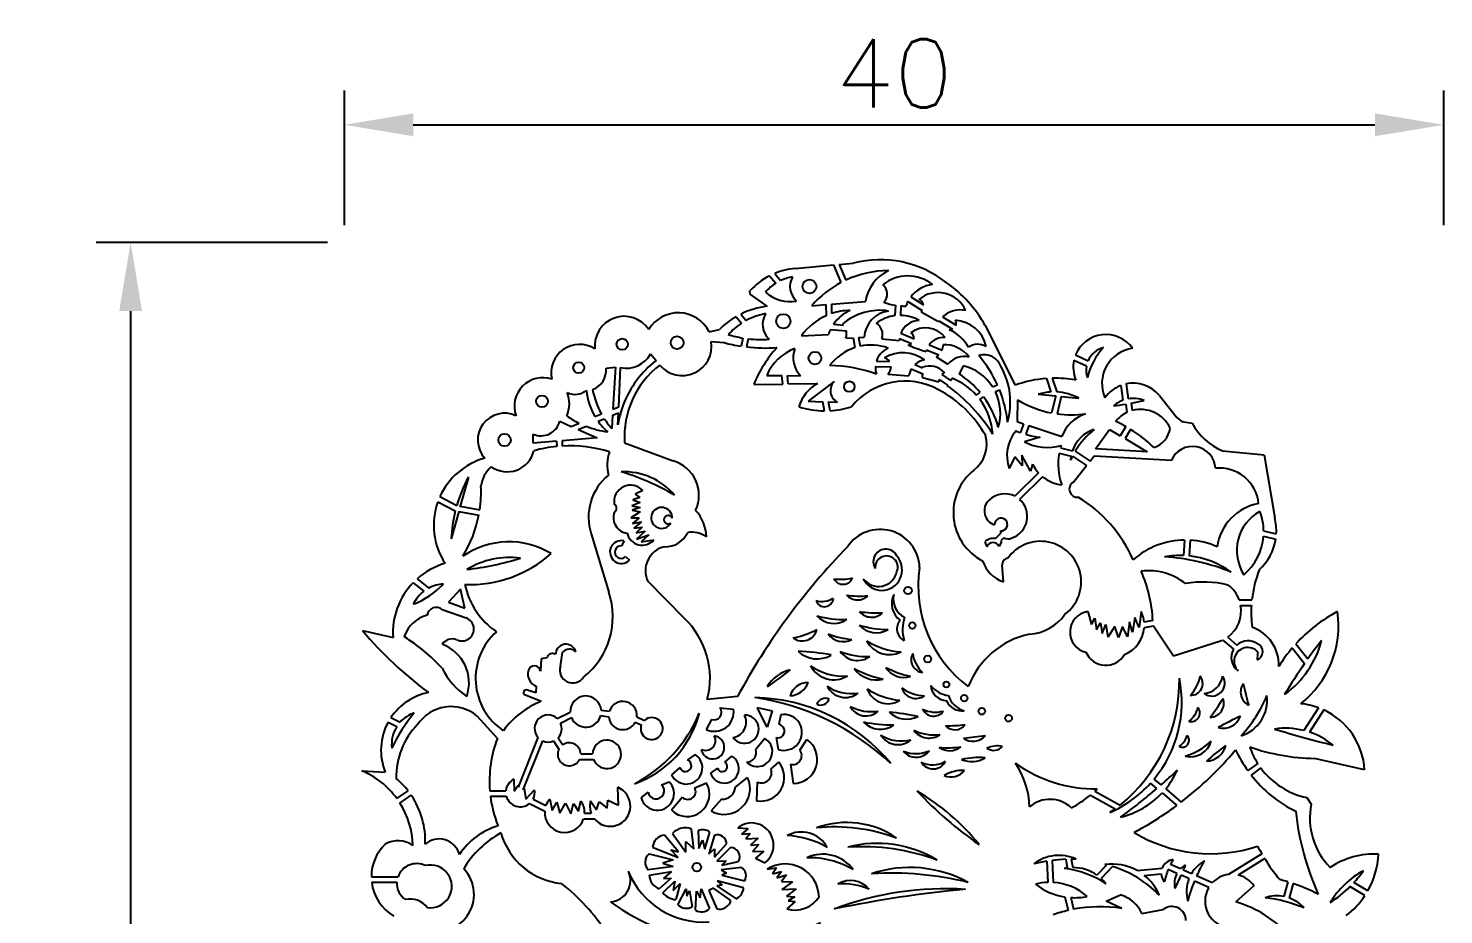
# Model space of a CAD drawing. Header units: millimetres. Extents: x 301.3 to 352.8, y 178.7 to 248.2.
# Drawn here: x 301.3 to 352.8, y 215.9 to 248.2 of the extents above; entities that cross this region are included whole.
import ezdxf

# ---------------------------------------------------------------- set-up
doc = ezdxf.new("R2010")
doc.units = ezdxf.units.MM
doc.styles.get("Standard").update_dxf_attribs({"font": 'txt', "bigfont": 'gbcbig.shx'})
doc.dimstyles.new('ISO-25', dxfattribs={"dimtxt": 2.5, "dimasz": 2.5, "dimexe": 1.25, "dimexo": 0.625, "dimtad": 1, "dimtxsty": 'Standard', "dimcen": 2.5, "dimadec": 0, "dimazin": 0, "dimtfac": 1, "dimtmove": 0, "dimatfit": 3, "dimfxl": 1, "dimarcsym": 0})

# ---------------------------------------------------------------- blocks, each defined once
blk = doc.blocks.new('*D1')
at = {"color": 0, "lineweight": -2, "transparency": 16777216}
for p, q in [((312.773, 241.007), (312.773, 245.916)), ((352.773, 241.007), (352.773, 245.916)), ((315.273, 244.666), (350.273, 244.666))]:
    blk.add_line(p, q, dxfattribs=at)
at = {"color": 0, "transparency": 16777216}
for points in [[(315.273, 245.083), (315.273, 244.25), (312.773, 244.666)], [(350.273, 245.083), (350.273, 244.25), (352.773, 244.666)]]:
    blk.add_solid(points, dxfattribs=at)
at = {"layer": 'Defpoints', "color": 0, "transparency": 16777216}
for p in [(352.773, 244.666), (312.773, 240.382), (352.773, 240.382)]:
    blk.add_point(p, dxfattribs=at)
at = {"color": 0, "transparency": 16777216, "insert": (332.773, 246.541), "char_height": 2.5, "attachment_point": 5}
blk.add_mtext('40', dxfattribs=at)
blk = doc.blocks.new('*D2')
at = {"color": 0, "lineweight": -2, "transparency": 16777216}
for p, q in [((312.148, 240.382), (303.738, 240.382)), ((304.988, 237.882), (304.988, 181.202)), ((312.148, 178.702), (303.738, 178.702))]:
    blk.add_line(p, q, dxfattribs=at)
at = {"color": 0, "transparency": 16777216}
for points in [[(304.571, 237.882), (305.404, 237.882), (304.988, 240.382)], [(304.571, 181.202), (305.404, 181.202), (304.988, 178.702)]]:
    blk.add_solid(points, dxfattribs=at)
at = {"layer": 'Defpoints', "color": 0, "transparency": 16777216}
for p in [(312.773, 240.382), (304.988, 178.702), (312.773, 178.702)]:
    blk.add_point(p, dxfattribs=at)
at = {"color": 0, "transparency": 16777216, "insert": (302.904, 209.542), "char_height": 2.5, "attachment_point": 5, "rotation": 90}
blk.add_mtext('61,68', dxfattribs=at)

msp = doc.modelspace()

# ---------------------------------------------------------------- linework, layer by layer
for p, q in [((329.175, 239.435), (330.564, 239.563)), ((330.564, 239.563), (330.835, 238.92)), ((330.773, 239.582), (331.286, 239.629)), ((330.773, 239.582), (331.014, 239.009)), ((328.238, 239.165), (328.465, 238.893)), ((328.426, 239.252), (328.644, 238.991)), ((327.538, 238.496), (327.528, 238.625)), ((329.778, 238.077), (330.289, 238.117)), ((330.289, 238.117), (330.294, 237.714)), ((330.489, 238.133), (331.729, 238.229)), ((330.489, 238.133), (330.493, 237.792)), ((332.823, 238.095), (332.804, 237.716)), ((333.022, 238.071), (333.005, 237.727)), ((333.273, 238.23), (333.799, 237.902)), ((333.38, 238.399), (333.84, 238.113)), ((327.02, 237.677), (327.22, 237.437)), ((327.2, 237.773), (327.394, 237.54)), ((333.752, 237.85), (334.389, 237.501)), ((334.405, 237.525), (334.894, 237.22)), ((334.536, 237.678), (335.027, 237.373)), ((326.042, 237.132), (326.417, 237.215)), ((329.401, 236.982), (330.386, 237.026)), ((330.458, 237.21), (331.036, 237.167)), ((330.568, 237.402), (330.928, 237.375)), ((333.017, 237.075), (333.498, 236.876)), ((336.092, 237.351), (337.176, 235.186)), ((326.116, 236.771), (326.583, 236.732)), ((327.266, 236.901), (327.202, 236.603)), ((327.464, 236.872), (327.401, 236.576)), ((331.015, 236.898), (331.281, 236.912)), ((331.281, 236.912), (331.339, 236.55)), ((331.481, 236.922), (331.678, 236.932)), ((331.481, 236.922), (331.533, 236.602)), ((332.324, 236.873), (332.961, 236.805)), ((332.966, 236.88), (333.409, 236.697)), ((333.954, 236.471), (334.403, 236.285)), ((334.044, 236.65), (334.519, 236.454)), ((323.909, 236.322), (324.117, 236.087)), ((332.131, 236.062), (332.599, 236.05)), ((334.308, 236.215), (334.732, 235.951)), ((339.318, 236.092), (339.773, 235.882)), ((339.378, 236.285), (339.832, 236.075)), ((322.289, 235.805), (322.628, 235.842)), ((322.628, 235.842), (322.538, 234.309)), ((322.752, 234.398), (322.816, 235.823)), ((328.139, 235.535), (328.685, 235.531)), ((328.722, 235.226), (328.685, 235.531)), ((328.923, 235.228), (328.887, 235.53)), ((328.887, 235.53), (329.371, 235.527)), ((332.095, 235.863), (332.665, 235.848)), ((332.545, 235.584), (333.309, 235.518)), ((333.803, 235.462), (334.396, 235.301)), ((334.509, 235.567), (334.823, 235.348)), ((334.823, 235.348), (334.883, 235.438)), ((335.288, 235.89), (335.137, 235.589)), ((338.323, 235.427), (338.48, 234.936)), ((338.53, 235.437), (338.69, 234.935)), ((327.662, 235.214), (328.722, 235.226)), ((328.923, 235.228), (329.987, 235.24)), ((330.589, 235.318), (329.644, 234.595)), ((334.409, 235.393), (334.714, 235.18)), ((334.714, 235.18), (334.709, 235.172)), ((341.018, 235.17), (341.092, 234.632)), ((341.212, 235.228), (341.287, 234.685)), ((322.538, 234.309), (322.752, 234.398)), ((322.916, 234.465), (322.831, 234.214)), ((329.644, 234.595), (330.181, 234.578)), ((330.242, 234.248), (330.181, 234.578)), ((330.444, 234.253), (330.385, 234.571)), ((330.385, 234.571), (330.717, 234.561)), ((337.267, 234.654), (337.255, 233.858)), ((338.013, 234.854), (338.654, 234.792)), ((338.654, 234.792), (338.506, 234.171)), ((338.855, 234.773), (338.704, 234.138)), ((338.855, 234.773), (339.494, 234.711)), ((341.201, 234.493), (341.247, 234.187)), ((341.399, 234.527), (341.439, 234.257)), ((342.425, 234.808), (343.061, 234)), ((320.604, 233.869), (321.025, 233.683)), ((321.887, 234.039), (322.121, 234.136)), ((321.998, 233.869), (322.224, 233.963)), ((322.525, 234.087), (322.496, 233.602)), ((322.525, 234.087), (322.742, 234.177)), ((322.722, 233.734), (322.742, 234.177)), ((337.255, 233.858), (337.487, 233.779)), ((343.061, 234), (343.238, 233.859)), ((343.238, 233.859), (343.621, 233.8)), ((319.635, 233.074), (319.635, 233.403)), ((321.025, 233.683), (321.31, 233.801)), ((321.277, 233.571), (321.564, 233.689)), ((321.277, 233.571), (321.962, 233.268)), ((337.487, 233.779), (337.371, 233.456)), ((337.677, 233.715), (337.561, 233.394)), ((337.677, 233.715), (338.872, 233.308)), ((340.103, 232.866), (340.617, 233.575)), ((340.617, 233.575), (341.005, 233.343)), ((341.208, 233.677), (341.005, 233.343)), ((341.38, 233.574), (341.177, 233.24)), ((320.492, 233.145), (319.635, 233.074)), ((320.492, 233.145), (320.495, 232.951)), ((321.962, 233.268), (320.692, 233.162)), ((320.692, 233.162), (320.695, 232.966)), ((322.966, 233.087), (324.728, 232.432)), ((338.087, 233.284), (337.513, 233.121)), ((338.831, 232.899), (339.259, 232.792)), ((341.985, 232.757), (340.103, 232.866)), ((341.177, 233.24), (341.985, 232.757)), ((337.161, 232.57), (336.962, 232.149)), ((337.431, 232.242), (337.161, 232.57)), ((337.736, 232.055), (337.419, 232.64)), ((337.419, 232.64), (337.431, 232.242)), ((338.784, 232.705), (339.211, 232.598)), ((339.268, 232.603), (339.778, 232.26)), ((339.365, 232.778), (339.904, 232.417)), ((339.904, 232.417), (340.056, 232.608)), ((340.056, 232.608), (342.865, 232.457)), ((344.719, 232.789), (346.238, 232.642)), ((346.238, 232.642), (346.625, 230.349)), ((317.278, 231.829), (316.974, 230.739)), ((338.029, 231.987), (337.171, 231.136)), ((338.175, 231.851), (337.339, 231.022)), ((337.806, 232.301), (337.736, 232.055)), ((339.284, 231.641), (339.778, 232.26)), ((323.622, 231.342), (323.351, 231.211)), ((316.168, 230.938), (316.804, 230.602)), ((316.243, 231.124), (316.857, 230.8)), ((316.983, 230.771), (317.693, 230.648)), ((323.525, 230.905), (323.226, 230.793)), ((323.226, 230.793), (323.525, 230.731)), ((323.519, 231.098), (323.263, 231.005)), ((323.263, 231.005), (323.525, 230.905)), ((323.351, 231.211), (323.519, 231.098)), ((316.929, 230.577), (316.653, 229.59)), ((316.929, 230.577), (317.66, 230.451)), ((323.525, 230.569), (323.188, 230.357)), ((323.188, 230.357), (323.494, 230.351)), ((323.525, 230.731), (323.244, 230.631)), ((323.244, 230.631), (323.525, 230.569)), ((323.494, 230.351), (323.257, 230.145)), ((321.749, 229.769), (322.388, 227.64)), ((323.257, 230.145), (323.581, 230.201)), ((323.581, 230.201), (323.301, 229.977)), ((323.301, 229.977), (323.598, 230.014)), ((323.598, 230.014), (323.383, 229.803)), ((323.383, 229.803), (323.712, 229.867)), ((323.712, 229.867), (323.398, 229.577)), ((323.398, 229.577), (323.85, 229.736)), ((323.85, 229.736), (323.572, 229.472)), ((336.651, 229.793), (336.465, 229.597)), ((346.221, 229.884), (346.682, 229.774)), ((322.943, 229.51), (322.854, 229.332)), ((323.572, 229.472), (324.029, 229.552)), ((336.069, 229.477), (336.148, 229.301)), ((336.676, 229.495), (336.597, 229.31)), ((336.768, 229.626), (336.658, 229.51)), ((343.346, 229.544), (343.31, 228.978)), ((343.546, 229.539), (343.509, 228.963)), ((346.214, 229.68), (346.661, 229.573)), ((323.002, 228.938), (323.14, 228.81)), ((336.756, 228.023), (336.711, 228.624)), ((315.268, 227.988), (315.661, 227.682)), ((315.414, 228.128), (315.84, 227.796)), ((316.994, 227.749), (316.554, 227.276)), ((317.154, 227.067), (316.994, 227.749)), ((325.142, 226.69), (323.816, 228.031)), ((316.554, 227.276), (317.154, 227.067)), ((345.331, 227.361), (345.794, 227.361)), ((345.384, 227.161), (345.777, 227.161)), ((316.322, 227.019), (317.196, 226.709)), ((339.82, 226.939), (339.952, 226.467)), ((339.952, 226.467), (340.083, 226.703)), ((340.083, 226.703), (340.136, 226.27)), ((341.531, 226.718), (341.451, 226.188)), ((341.69, 226.363), (341.531, 226.718)), ((341.765, 226.939), (341.69, 226.363)), ((313.424, 226.246), (314.538, 225.988)), ((340.136, 226.27), (340.28, 226.532)), ((340.28, 226.532), (340.346, 226.138)), ((340.346, 226.138), (340.477, 226.467)), ((340.477, 226.467), (340.556, 226.007)), ((340.804, 226.395), (340.556, 226.007)), ((340.94, 225.996), (340.804, 226.395)), ((341.088, 226.391), (340.94, 225.996)), ((341.271, 226.012), (341.088, 226.391)), ((341.335, 226.559), (341.271, 226.012)), ((341.451, 226.188), (341.335, 226.559)), ((342.189, 226.607), (341.874, 226.55)), ((342.207, 226.407), (341.876, 226.347)), ((342.945, 225.319), (342.207, 226.407)), ((344.651, 225.862), (342.945, 225.319)), ((344.734, 225.899), (345.123, 225.564)), ((344.915, 226.007), (345.249, 225.72)), ((347.263, 225.611), (347.712, 225.048)), ((347.397, 225.764), (347.832, 225.218)), ((319.932, 225.216), (319.908, 224.761)), ((320.143, 225.257), (319.932, 225.216)), ((320.627, 224.945), (320.699, 225.45)), ((319.747, 224.223), (319.734, 223.973)), ((319.295, 223.926), (319.929, 223.675)), ((319.734, 223.973), (319.464, 224.061)), ((327.072, 223.843), (325.972, 223.737)), ((314.462, 223.077), (314.798, 222.908)), ((317.589, 223.145), (318.336, 222.315)), ((320.514, 223.043), (320.984, 223.275)), ((320.633, 222.879), (321.029, 223.074)), ((322.099, 223.147), (322.389, 223.109)), ((322.117, 223.346), (322.412, 223.308)), ((323.413, 223.104), (323.685, 222.975)), ((326.431, 223.436), (326.925, 223.387)), ((327.785, 223.442), (328.334, 223.32)), ((328.157, 222.729), (327.785, 223.442)), ((328.334, 223.32), (328.157, 222.729)), ((328.645, 223.18), (328.572, 222.833)), ((348.22, 223.432), (347.685, 222.606)), ((348.408, 223.354), (347.885, 222.548)), ((314.358, 222.906), (314.675, 222.746)), ((323.355, 222.91), (323.573, 222.807)), ((326.126, 223.01), (325.937, 222.644)), ((319.098, 220.541), (319.816, 222.349)), ((319.274, 220.441), (319.983, 222.227)), ((320.38, 222.226), (320.576, 221.932)), ((320.543, 222.342), (320.714, 222.086)), ((328.069, 222.317), (327.735, 221.908)), ((328.48, 222.345), (328.553, 221.919)), ((329.338, 221.89), (329.595, 222.282)), ((321.325, 221.553), (321.837, 221.553)), ((321.369, 221.753), (321.802, 221.753)), ((325.534, 221.734), (325.253, 221.532)), ((326.618, 221.452), (326.865, 221.667)), ((349.897, 221.173), (348.07, 221.589)), ((313.398, 221.143), (314.253, 221.084)), ((324.971, 221.26), (324.672, 220.996)), ((326.347, 221.23), (326.094, 221.057)), ((326.094, 221.057), (326.094, 221.057)), ((328.29, 221.201), (328.574, 221.458)), ((329, 221.377), (329.102, 220.674)), ((346.004, 221.407), (345.643, 221.144)), ((346.117, 221.242), (345.764, 220.984)), ((318.932, 220.829), (318.94, 220.399)), ((318.94, 220.399), (319.09, 220.611)), ((319.09, 220.611), (319.098, 220.541)), ((319.274, 220.441), (319.314, 220.499)), ((319.314, 220.499), (319.371, 220.106)), ((322.746, 219.888), (322.715, 220.536)), ((324.31, 220.627), (324.586, 220.74)), ((325.517, 220.521), (325.939, 220.697)), ((326.995, 220.546), (327.439, 220.897)), ((327.79, 220.728), (327.77, 220.039)), ((342.335, 220.492), (342.105, 220.687)), ((342.488, 220.624), (342.236, 220.839)), ((342.656, 220.48), (343.221, 220)), ((314.675, 220.129), (315.084, 220.411)), ((314.787, 219.964), (315.201, 220.249)), ((318.06, 220.41), (318.642, 220.41)), ((318.08, 220.21), (318.659, 220.21)), ((319.371, 220.106), (319.689, 220.447)), ((319.506, 219.949), (320.057, 219.671)), ((319.635, 220.108), (320.101, 219.872)), ((320.238, 220.1), (320.325, 219.689)), ((320.325, 219.689), (320.494, 219.994)), ((320.494, 219.994), (320.606, 219.595)), ((320.606, 219.595), (320.818, 219.963)), ((320.818, 219.963), (321.005, 219.57)), ((321.286, 219.67), (321.367, 220.05)), ((321.729, 220.05), (321.942, 219.72)), ((321.942, 219.72), (322.035, 220.006)), ((322.035, 220.006), (322.328, 219.782)), ((322.328, 219.782), (322.353, 220.069)), ((322.353, 220.069), (322.746, 219.888)), ((323.569, 220.151), (323.821, 220.364)), ((325.068, 220.178), (324.672, 219.703)), ((326.495, 220.108), (326.113, 219.676)), ((339.92, 220.255), (340.822, 219.758)), ((340.078, 220.396), (340.994, 219.892)), ((342.524, 220.33), (343.057, 219.876)), ((347.792, 220.163), (347.952, 219.92)), ((321.005, 219.57), (321.105, 219.944)), ((321.105, 219.944), (321.286, 219.67)), ((321.509, 219.594), (321.749, 219.594)), ((321.475, 219.394), (321.863, 219.394)), ((325.479, 218.293), (325.403, 219.014)), ((325.64, 218.968), (325.663, 218.309)), ((327.08, 219.066), (327.456, 219.042)), ((327.456, 219.042), (327.214, 218.836)), ((324.927, 218.186), (324.413, 218.791)), ((324.712, 218.86), (325.195, 218.178)), ((325.195, 218.178), (325.188, 218.569)), ((325.188, 218.569), (325.479, 218.293)), ((325.663, 218.309), (325.794, 218.608)), ((325.794, 218.608), (325.886, 218.286)), ((325.886, 218.286), (326.062, 218.906)), ((326.239, 218.799), (326.024, 218.109)), ((326.239, 217.994), (326.684, 218.493)), ((327.214, 218.836), (327.529, 218.86)), ((327.529, 218.86), (327.372, 218.666)), ((327.372, 218.666), (327.82, 218.679)), ((327.82, 218.679), (327.541, 218.424)), ((327.541, 218.424), (327.845, 218.448)), ((327.845, 218.448), (327.614, 218.194)), ((323.853, 218.109), (324.728, 217.895)), ((323.983, 218.362), (324.912, 217.979)), ((324.728, 217.895), (324.359, 217.78)), ((324.912, 217.979), (324.651, 218.263)), ((324.651, 218.263), (324.927, 218.186)), ((326.024, 218.109), (326.239, 218.301)), ((326.239, 218.301), (326.239, 217.994)), ((326.814, 218.339), (326.315, 217.849)), ((327.614, 218.194), (328.027, 218.206)), ((328.027, 218.206), (327.723, 217.951)), ((327.723, 217.951), (328.063, 217.782)), ((339.02, 217.915), (339.076, 217.6)), ((339.222, 217.922), (339.277, 217.614)), ((346.156, 218.113), (344.943, 217.361)), ((346.259, 217.941), (345.291, 217.342)), ((324.728, 217.657), (323.822, 217.535)), ((323.853, 217.343), (324.674, 217.473)), ((324.359, 217.78), (324.728, 217.657)), ((324.674, 217.473), (324.382, 217.22)), ((326.315, 217.849), (326.661, 217.864)), ((327.213, 217.619), (326.484, 217.535)), ((326.484, 217.535), (326.676, 217.412)), ((326.676, 217.412), (326.499, 217.335)), ((326.661, 217.864), (326.507, 217.703)), ((326.507, 217.703), (327.113, 217.833)), ((328.148, 217.551), (328.496, 217.606)), ((328.148, 217.551), (328.148, 217.551)), ((328.148, 217.551), (328.148, 217.551)), ((328.496, 217.606), (328.341, 217.385)), ((328.341, 217.385), (328.675, 217.469)), ((328.675, 217.469), (328.508, 217.242)), ((338.329, 217.842), (338.366, 217.074)), ((338.527, 217.871), (338.567, 217.071)), ((340.499, 217.707), (340.151, 217.342)), ((340.72, 217.648), (340.307, 217.216)), ((341.613, 217.506), (342.53, 217.589)), ((341.877, 217.329), (342.497, 217.385)), ((343.067, 217.403), (342.748, 217.544)), ((343.191, 217.567), (342.83, 217.727)), ((343.59, 217.391), (343.3, 217.519)), ((313.75, 217.281), (314.72, 217.281)), ((313.762, 217.081), (314.68, 217.081)), ((324.659, 217.228), (324.221, 216.837)), ((324.352, 216.699), (324.789, 217.121)), ((324.382, 217.22), (324.659, 217.228)), ((324.789, 217.121), (324.728, 216.776)), ((324.728, 216.776), (324.988, 217.029)), ((324.988, 217.029), (324.827, 216.446)), ((326.2, 216.868), (326.024, 216.776)), ((326.829, 216.416), (326.2, 216.868)), ((326.515, 216.967), (326.315, 216.944)), ((326.315, 216.944), (327.029, 216.477)), ((327.297, 216.875), (326.338, 217.128)), ((326.338, 217.128), (326.515, 216.967)), ((326.499, 217.335), (327.328, 217.128)), ((328.508, 217.242), (328.86, 217.35)), ((328.86, 217.35), (328.675, 217.105)), ((328.675, 217.105), (329.08, 217.099)), ((329.08, 217.099), (328.681, 216.814)), ((343.502, 217.211), (343.22, 217.336)), ((344.225, 216.891), (343.7, 217.123)), ((344.347, 217.056), (343.779, 217.307)), ((345.869, 216.943), (345.21, 216.367)), ((347.104, 217.09), (346.952, 216.561)), ((347.294, 217.029), (347.145, 216.509)), ((349.908, 216.597), (349.362, 216.92)), ((350.012, 216.768), (349.504, 217.068)), ((324.896, 216.262), (325.211, 216.845)), ((325.211, 216.845), (325.234, 216.577)), ((325.234, 216.577), (325.326, 216.768)), ((325.326, 216.768), (325.426, 216.186)), ((325.541, 216.063), (325.587, 216.753)), ((325.587, 216.753), (325.709, 216.515)), ((325.709, 216.515), (325.755, 216.845)), ((325.755, 216.845), (326.055, 216.124)), ((326.024, 216.776), (326.315, 216.109)), ((328.681, 216.814), (329.205, 216.837)), ((329.205, 216.837), (328.86, 216.575)), ((328.86, 216.575), (329.164, 216.546)), ((329.176, 216.373), (328.864, 216.109)), ((329.164, 216.546), (328.913, 216.403)), ((328.913, 216.403), (329.176, 216.373)), ((338.986, 216.545), (339.109, 216.053)), ((339.198, 216.522), (339.305, 216.094)), ((340.493, 216.386), (341.012, 216.616)), ((341.055, 216.127), (340.493, 216.386)), ((341.79, 215.94), (342.568, 216.084))]:
    msp.add_line(p, q)
for points in [[(328.147, 238.058), (327.538, 238.496)], [(333.53, 235.936), (333.804, 235.821)], [(333.398, 235.775), (333.813, 235.6)], [(335.764, 234.82), (335.907, 234.912)], [(336.358, 235.124), (336.535, 235.195)], [(336.457, 234.948), (336.613, 235.011)], [(335.892, 234.665), (336.03, 234.754)]]:
    msp.add_lwpolyline(points)
for centre, radius in [((329.691, 238.778), 0.252), ((328.742, 237.512), 0.26), ((324.877, 236.73), 0.234), ((322.879, 236.675), 0.205), ((321.295, 235.822), 0.199), ((329.891, 236.168), 0.23), ((331.143, 235.131), 0.194), ((319.958, 234.597), 0.214), ((318.595, 233.186), 0.225), ((333.279, 227.703), 0.136), ((333.436, 226.431), 0.118), ((333.994, 225.212), 0.129), ((334.674, 224.281), 0.106), ((335.327, 223.785), 0.118), ((335.963, 223.306), 0.121), ((336.939, 223.053), 0.123), ((325.594, 217.627), 0.158)]:
    msp.add_circle(centre, radius)
for centre, radius, start, end in [((332.264, 235.863), 3.891, 51.8265, 104.5598), ((329.4, 236.897), 2.548, 117.1238, 137.2888), ((329.4, 236.897), 2.548, 95.054, 112.4652), ((329.355, 237.47), 1.679, 99.6778, 115.0463), ((329.691, 238.778), 0.709, 150.7425, 228.5304), ((332.581, 235.644), 3.712, 90.2408, 114.9678), ((333.227, 237.991), 1.517, 115.839, 170.9377), ((333.273, 237.713), 1.449, 51.75, 129.124), ((329.355, 237.47), 1.679, 122.0102, 138.7772), ((328.995, 239.572), 1.344, 227.8017, 279.7048), ((332.581, 235.644), 3.712, 118.062, 139.0369), ((332.093, 238.501), 0.428, 315.6955, 51.7738), ((334.31, 237.69), 1.169, 96.872, 142.6932), ((334.37, 237.456), 1.099, 23.8412, 129.1901), ((331.958, 235.037), 4.738, 29.2397, 55.0933), ((328.527, 235.082), 3, 97.2683, 116.2399), ((333.221, 240.573), 2.509, 250.8897, 260.8702), ((333.221, 240.573), 2.509, 265.45, 269.5623), ((334.31, 237.69), 1.169, 152.5056, 161.3898), ((333.573, 238.056), 0.273, 12.0613, 67.9819), ((322.951, 236.618), 1.073, 33.701, 185.8646), ((324.92, 236.559), 1.26, 27.0466, 148.6751), ((328.527, 235.082), 3, 120.1388, 134.6849), ((328.562, 235.363), 2.47, 100.5439, 118.2158), ((328.698, 237.387), 0.714, 145.4736, 228.1563), ((331.191, 235.708), 2.197, 114.0736, 144.554), ((331.191, 235.708), 2.197, 90.569, 108.5049), ((331.75, 236.599), 1.429, 113.9874, 145.8166), ((332.239, 235.862), 2.048, 80.7092, 131.0015), ((332.709, 236.859), 1.034, 97.6939, 175.9513), ((332.985, 236.304), 1.423, 97.3118, 127.4664), ((332.985, 236.304), 1.423, 60.6092, 89.208), ((333.716, 236.79), 0.755, 92.431, 157.7734), ((333.573, 238.056), 0.273, 310.959, 325.8314), ((335.163, 237.008), 0.917, 145.7403, 147.479), ((335.163, 237.008), 0.917, 76.599, 133.0788), ((334.935, 236.334), 1.215, 12.4461, 86.7182), ((334.803, 237.433), 0.232, 344.9338, 29.3245), ((328.562, 235.363), 2.47, 122.9167, 137.5723), ((327.933, 240.789), 3.945, 252.369, 260.2511), ((331.75, 236.599), 1.429, 154.7046, 162.6246), ((330.587, 237.067), 0.46, 42.0806, 47.8172), ((330.587, 237.067), 0.46, 338.473, 12.5088), ((331.904, 237.038), 0.451, 338.5764, 61.422), ((333.916, 236.362), 0.909, 37.5623, 126.2998), ((333.255, 236.884), 0.243, 358.1189, 59.6678), ((334.803, 237.433), 0.232, 264.407, 293.1657), ((334.129, 235.789), 1.556, 29.9394, 65.2573), ((340.48, 235.837), 1.19, 35.3348, 157.9274), ((321.329, 235.633), 1.037, 57.7005, 192.7739), ((325.064, 236.597), 1.066, 219.8006, 9.4086), ((328.089, 242.402), 5.866, 255.1281, 261.3061), ((328.089, 242.402), 5.866, 263.2649, 274.0738), ((327.933, 240.789), 3.945, 263.1624, 274.1917), ((332.073, 233.363), 4.784, 138.2113, 157.234), ((329.775, 234.852), 1.773, 110.3407, 157.3626), ((330.061, 236.192), 0.959, 160.314, 223.8961), ((331.925, 234.766), 1.878, 108.1921, 143.0393), ((331.925, 234.766), 1.878, 70.4246, 102.0545), ((332.877, 235.821), 0.783, 114.2904, 162.1172), ((333.716, 236.79), 0.755, 173.1498, 178.8513), ((333.255, 236.884), 0.243, 276.8619, 309.3059), ((335.577, 242.138), 5.954, 247.3533, 254.0316), ((334.568, 236.275), 0.644, 162.2491, 167.4804), ((334.568, 236.275), 0.644, 83.9431, 144.3452), ((334.075, 236.633), 0.478, 338.0405, 2.9944), ((334.596, 235.52), 1.139, 37.036, 92.1643), ((335.823, 236.06), 0.613, 60.9285, 124.3928), ((342.275, 234.849), 2.542, 137.8607, 166.3033), ((340.614, 235.729), 0.855, 105.1592, 156.1842), ((341.63, 235.244), 1.294, 97.9673, 203.7462), ((323.025, 236.813), 1.012, 258.1131, 330.9598), ((326.381, 233.156), 3.704, 127.6824, 159.2919), ((326.244, 233.308), 3.285, 127.4703, 183.8518), ((333.093, 235.078), 1.288, 52.6798, 121.3779), ((332.318, 235.846), 0.347, 35.8191, 72.3945), ((333.988, 235.426), 0.685, 99.5378, 131.9177), ((334.075, 236.633), 0.478, 299.0611, 313.3447), ((335.321, 235.462), 0.766, 76.1419, 140.2785), ((336.054, 235.643), 0.648, 19.0903, 107.8197), ((332.553, 233.402), 4.368, 24.232, 40.8658), ((340.48, 235.837), 1.19, 167.6553, 203.074), ((319.988, 234.421), 1.036, 71.3989, 199.9883), ((321.548, 235.725), 0.745, 289.6758, 6.1445), ((330.364, 230.726), 5.17, 70.0218, 89.3305), ((332.877, 235.821), 0.783, 176.9731, 197.6421), ((332.318, 235.846), 0.347, 310.9439, 0.2321), ((333.988, 235.426), 0.685, 149.436, 172.2905), ((334.057, 235.125), 0.755, 43.0401, 109.6821), ((332.294, 235.649), 1.52, 6.4846, 7.0641), ((332.294, 235.649), 1.52, 352.9359, 358.3286), ((334.792, 235.289), 0.397, 117.5398, 135.5204), ((333.991, 233.231), 2.38, 41.8718, 68.0056), ((333.357, 232.79), 3.318, 39.7722, 57.5367), ((334.861, 234.163), 1.779, 32.6977, 76.1022), ((334.37, 234.571), 2.631, 343.9057, 29.2196), ((338.63, 231.118), 4.319, 94.0816, 109.6762), ((338.63, 231.118), 4.319, 79.9243, 91.3343), ((340.614, 235.729), 0.855, 169.7448, 199.0048), ((319.867, 234.511), 1.087, 335.5985, 21.7949), ((321.166, 235.489), 0.643, 243.2142, 309.4551), ((323.877, 235.22), 2.314, 185.6331, 210.6683), ((324.775, 235.601), 3.031, 190.9905, 208.8987), ((330.635, 234.029), 1.374, 118.1544, 164.4771), ((330.934, 234.987), 0.478, 136.1557, 242.9942), ((333.178, 232.813), 2.517, 61.2045, 141.0349), ((332.35, 231.215), 4.317, 29.5683, 61.7989), ((334.792, 235.289), 0.397, 164.8491, 178.2298), ((330.843, 229.895), 6.542, 32.4093, 53.7708), ((334.861, 234.163), 1.779, 343.0482, 26.194), ((332.553, 233.402), 4.368, 5.7662, 21.6076), ((338.581, 232.991), 1.947, 92.9764, 106.9568), ((338.581, 232.991), 1.947, 62.0298, 86.7909), ((341.468, 234.006), 1.249, 111.1423, 144.9552), ((341.468, 234.006), 1.249, 39.9971, 101.8506), ((330.266, 237.393), 3.145, 252.3292, 269.5604), ((330.266, 237.393), 3.145, 273.2509, 287.6708), ((333.991, 233.231), 2.38, 4.0969, 37.0232), ((333.357, 232.79), 3.318, 14.93, 36.3028), ((339.217, 237.821), 3.719, 238.38, 258.9838), ((341.467, 233.64), 1.061, 110.7032, 132.2037), ((338.776, 249.084), 14.792, 277.6881, 279.4384), ((341.467, 233.64), 1.061, 67.5672, 99.7941), ((338.776, 249.084), 14.792, 280.2133, 282.0828), ((318.595, 233.186), 0.976, 64.5756, 222.6759), ((319.926, 234.04), 0.7, 245.4099, 345.833), ((322.867, 237.018), 3.575, 235.777, 244.1718), ((323.877, 235.22), 2.314, 215.7096, 228.707), ((324.775, 235.601), 3.031, 212.7198, 221.2647), ((326.381, 233.156), 3.704, 163.4007, 171.0226), ((339.217, 237.821), 3.719, 262.0727, 278.0817), ((340.161, 232.831), 1.375, 107.8793, 159.7001), ((341.745, 233.109), 1.188, 114.7876, 140.0661), ((338.636, 229.183), 5.178, 60.2117, 64.8824), ((341.745, 233.109), 1.188, 25.3877, 104.9341), ((322.867, 237.018), 3.575, 248.6228, 261.684), ((334.937, 233.04), 1.206, 307.7482, 14.6439), ((338.252, 232.624), 1.374, 139.3952, 200.2364), ((338.524, 236.691), 3.435, 247.4721, 250.3809), ((338.524, 236.691), 3.435, 253.7196, 262.69), ((340.421, 232.398), 1.227, 107.4673, 161.2613), ((341.954, 231.221), 3.021, 128.9993, 148.9702), ((338.636, 229.183), 5.178, 46.0215, 57.9984), ((341.956, 233.734), 0.87, 288.4651, 352.3362), ((345.594, 234.842), 2.231, 207.8593, 246.9337), ((320.966, 228.089), 4.884, 95.536, 105.5319), ((320.966, 228.089), 4.884, 72.7336, 93.1852), ((338.349, 234.752), 1.833, 242.8762, 286.2056), ((340.911, 232.288), 2.168, 161.065, 163.6305), ((343.63, 232.114), 0.838, 2.8645, 155.8331), ((318.556, 230.08), 2.537, 105.498, 155.7022), ((318.689, 233.023), 0.996, 234.6534, 346.7645), ((323.786, 232.262), 1.456, 160.2732, 194.0674), ((324.361, 231.174), 1.31, 335.0605, 73.7331), ((340.911, 232.288), 2.168, 168.9187, 199.8674), ((341.954, 231.221), 3.021, 152.7764, 155.9439), ((340.421, 232.398), 1.227, 170.6101, 177.4759), ((321.947, 229.319), 5.301, 151.7344, 163.7739), ((318.825, 231.379), 1.095, 130.6145, 173.6456), ((323.628, 230.381), 1.976, 129.3909, 198.0221), ((322.944, 229.618), 2.41, 40.179, 92.4107), ((320.367, 223.749), 8.639, 59.2424, 73.3472), ((336.903, 230.538), 1.976, 128.395, 242.6522), ((339.062, 232.955), 1.416, 207.5032, 223.1333), ((339.062, 232.955), 1.416, 231.2402, 262.3068), ((344.615, 230.735), 1.429, 5.5324, 95.9534), ((313.244, 231.302), 4.497, 351.6396, 2.5233), ((323.178, 230.941), 0.599, 42.1316, 188.3851), ((339.441, 231.394), 0.292, 122.5325, 276.8069), ((318.556, 230.08), 2.537, 160.2428, 213.0697), ((322.494, 230.701), 0.178, 301.9665, 59.0904), ((336.593, 230.605), 0.537, 133.0251, 252.3572), ((336.796, 230.402), 0.825, 62.9482, 133.6543), ((336.796, 230.402), 0.825, 288.1792, 48.7526), ((336.829, 226.769), 5.079, 23.8594, 58.5948), ((346.37, 229.048), 1.854, 100.3094, 172.2845), ((321.947, 229.319), 5.301, 165.9897, 177.0708), ((313.244, 231.302), 4.497, 328.4829, 349.0912), ((323.124, 230.358), 0.569, 160.287, 263.295), ((324.316, 230.349), 0.382, 357.7675, 331.1583), ((324.552, 230.283), 0.155, 19.0174, 309.9084), ((324.472, 229.621), 1.47, 1.4003, 42.8536), ((336.663, 230.111), 0.233, 265.7461, 184.304), ((346.866, 229.164), 1.624, 118.7291, 213.0365), ((344.141, 229.849), 2.08, 0.9456, 20.811), ((344.773, 229.874), 1.912, 356.9987, 14.3637), ((323.604, 229.917), 0.561, 192.7491, 319.3808), ((324.438, 230.205), 0.909, 268.7899, 335.1758), ((325.396, 228.898), 0.935, 54.3376, 98.213), ((332.265, 228.493), 1.437, 2.055, 145.8917), ((336.917, 229.854), 0.272, 174.8982, 192.9168), ((318.76, 226.533), 2.946, 58.6686, 124.8165), ((322.847, 229.105), 0.416, 76.7637, 314.7265), ((322.842, 229.103), 0.23, 87.0351, 314.1099), ((324.606, 228.43), 0.886, 102.1982, 206.8361), ((348.954, 211.982), 24.89, 135.9139, 151.541), ((336.382, 229.158), 0.447, 79.2403, 134.4344), ((336.374, 229.208), 0.245, 24.5869, 157.6577), ((336.382, 229.158), 0.447, 48.8833, 51.8713), ((336.917, 229.854), 0.272, 236.9186, 299.9992), ((338.105, 228.021), 1.476, 306.902, 144.6924), ((343.37, 226.69), 2.854, 90.4826, 131.6331), ((343.37, 226.69), 2.854, 65.9775, 86.4645), ((344.141, 229.849), 2.08, 310.9546, 355.3207), ((344.773, 229.874), 1.912, 312.3228, 350.9542), ((317.324, 232.385), 4.465, 267.8398, 311.6626), ((318.78, 225.916), 2.99, 82.421, 121.3361), ((316.064, 238.831), 10.425, 276.3961, 287.3611), ((332.321, 228.451), 0.743, 205.4231, 39.9209), ((332.47, 228.755), 0.455, 22.3916, 212.9822), ((332.496, 228.554), 0.41, 336.6849, 186.5977), ((337.112, 229.14), 1.173, 197.748, 252.3021), ((336.919, 228.663), 0.212, 95.1937, 190.6119), ((343.175, 225.806), 3.175, 87.563, 100.2167), ((342.127, 221.23), 7.715, 67.8, 86.3959), ((343.175, 225.806), 3.175, 53.9793, 83.9528), ((317.18, 226.156), 2.648, 106.4739, 131.8577), ((332.202, 228.54), 0.687, 216.4252, 347.5224), ((338.215, 227.857), 4.566, 171.3377, 233.0942), ((342.026, 226.235), 2.191, 51.9584, 96.8819), ((337.091, 226.356), 5.104, 2.8194, 23.734), ((350.135, 226.893), 4.366, 158.9564, 173.8429), ((317.18, 226.156), 2.648, 136.2296, 183.6536), ((314.203, 229.987), 2.981, 291.0999, 316.6462), ((316.434, 226.663), 1.279, 127.1864, 154.8886), ((316.434, 226.663), 1.279, 92.8575, 117.6609), ((319.837, 228.467), 2.736, 191.4581, 235.8735), ((330.913, 228.309), 0.379, 209.0617, 337.4121), ((330.811, 230.107), 1.995, 263.3828, 283.091), ((344.019, 224.19), 3.825, 76.1872, 99.6764), ((344.22, 226.962), 1.181, 19.7246, 52.902), ((319.742, 226.746), 2.792, 308.2294, 18.6663), ((330.15, 228.06), 0.756, 253.3548, 302.8914), ((330.239, 227.436), 0.322, 198.2017, 358.0445), ((331.443, 227.907), 0.545, 223.0638, 313.1837), ((331.563, 231.564), 4.062, 262.6736, 273.5739), ((333.428, 227.227), 0.744, 153.3831, 234.008), ((333.47, 227.387), 0.728, 166.2126, 244.2283), ((344.22, 226.962), 1.181, 306.0486, 9.6822), ((350.135, 226.893), 4.366, 176.4772, 186.8741), ((316.108, 225.614), 1.239, 105.363, 160.6909), ((316.113, 226.755), 0.337, 51.5488, 170.8055), ((317.048, 226.301), 0.434, 243.3324, 70.0415), ((323.063, 224.513), 3.01, 345.0659, 46.3098), ((330.578, 227.316), 0.811, 220.6937, 305.5334), ((330.863, 229.673), 3.023, 252.6863, 273.5408), ((331.955, 227.316), 0.583, 220.8088, 313.1709), ((332.19, 231.795), 4.907, 262.0684, 271.9113), ((334.491, 226.283), 1.411, 161.4589, 196.3357), ((337.593, 227.814), 1.703, 273.544, 325.1574), ((339.929, 226.191), 0.756, 98.2606, 256.6678), ((340.733, 226.44), 1.146, 5.4886, 25.8017), ((351.467, 222.062), 5.502, 117.681, 137.7095), ((345.307, 226.431), 3.639, 308.4635, 7.9463), ((324.219, 235.334), 14.112, 220.0949, 233.5227), ((319.83, 224.498), 2.289, 131.8898, 236.0325), ((329.432, 226.406), 0.539, 232.6105, 346.4079), ((328.36, 229.432), 3.534, 282.1667, 296.8518), ((332.126, 226.996), 0.832, 221.1931, 301.1236), ((332.568, 229.836), 3.552, 252.5082, 269.8085), ((333.357, 226.314), 0.481, 139.6138, 242.7829), ((340.733, 226.44), 1.146, 291.8961, 355.3307), ((345.3, 224.978), 1.479, 358.5849, 70.2226), ((311.174, 220.088), 7.03, 42.9162, 57.6123), ((316.701, 225.466), 0.473, 71.2883, 143.3911), ((315.804, 224.342), 1.499, 340.7135, 69.7594), ((320.828, 225.376), 0.374, 15.2026, 180.7449), ((330.92, 226.527), 0.682, 216.1359, 297.4935), ((331.593, 229.401), 3.497, 249.5115, 264.1178), ((332.605, 226.312), 0.942, 208.0334, 296.6953), ((333.207, 228.206), 2.741, 238.4644, 266.2644), ((338.344, 223.109), 3.074, 102.123, 159.0751), ((344.22, 226.962), 1.181, 291.4134, 295.8122), ((345.645, 225.13), 0.499, 42.3135, 225.4745), ((345.65, 225.265), 0.606, 54.5326, 131.4184), ((345.875, 225.474), 0.311, 291.0964, 66.0823), ((351.467, 222.062), 5.502, 139.8259, 148.4391), ((344.996, 226.731), 3.439, 305.3351, 345.7928), ((364.19, 213.571), 20.081, 142.1694, 144.5487), ((320.337, 225.211), 0.199, 53.7521, 166.63), ((320.955, 225.227), 0.34, 46.6096, 139.0168), ((329.971, 226.21), 0.995, 225.973, 300.8527), ((328.929, 217.185), 8.317, 79.243, 87.5827), ((331.438, 225.917), 0.76, 214.4357, 306.0376), ((331.786, 227.937), 2.637, 248.3068, 272.1665), ((333.859, 225.185), 0.467, 151.5767, 263.2794), ((334.689, 225.615), 1.258, 189.5291, 225.327), ((340.477, 225.769), 0.788, 203.4416, 330.145), ((345.65, 225.265), 0.606, 150.4308, 234.1982), ((347.148, 225.213), 1.161, 167.4235, 181.4579), ((318.761, 226.096), 2.728, 206.6077, 235.5516), ((319.916, 224.663), 0.472, 166.4485, 249.0476), ((319.682, 224.735), 0.228, 6.6134, 170.1667), ((321.075, 224.805), 0.469, 162.7026, 327.4305), ((329.283, 223.547), 1.304, 102.7369, 149.7587), ((323.509, 231.423), 8.586, 302.7732, 309.7224), ((330.924, 226.672), 2.084, 235.0962, 274.0579), ((330.575, 225.407), 0.953, 207.7625, 301.3915), ((332.124, 225.44), 0.991, 215.8587, 284.5755), ((333.198, 228.425), 4.029, 242.24, 258.1942), ((333.134, 225.336), 0.795, 212.8894, 287.6236), ((334.027, 227.823), 3.309, 241.876, 258.637), ((342.317, 224.953), 1.641, 319.3314, 346.8719), ((343.569, 224.318), 0.434, 269.0243, 37.179), ((343.971, 224.722), 0.777, 276.4448, 350.1846), ((344.335, 224.336), 0.475, 234.3047, 32.3247), ((364.19, 213.571), 20.081, 145.1431, 148.9585), ((319.397, 223.971), 0.112, 53.2946, 203.9779), ((329.623, 223.69), 0.659, 87.8747, 163.9447), ((328.948, 224.622), 0.751, 273.1792, 338.6402), ((331.235, 225.563), 1.615, 236.0248, 278.0819), ((331.004, 224.56), 0.751, 206.5782, 307.5285), ((332.55, 224.384), 0.802, 199.2542, 302.4504), ((333.186, 226.217), 2.518, 236.4057, 265.2989), ((333.57, 224.315), 0.541, 196.5693, 305.3114), ((333.931, 225.36), 1.487, 233.7399, 268.1409), ((334.713, 224.302), 0.612, 185.2121, 267.3287), ((334.877, 224.861), 0.988, 218.4997, 262.4102), ((337.349, 224.41), 5.805, 308.8936, 1.0168), ((338.848, 223.636), 4.393, 320.4505, 11.5154), ((345.935, 224.011), 0.551, 145.5963, 242.0086), ((354.946, 226.225), 9.654, 191.3654, 196.2395), ((316.243, 221.883), 2.144, 101.1183, 146.1548), ((321.198, 220.628), 3.3, 112.6081, 143.3068), ((321.551, 223.297), 0.568, 4.9096, 182.2372), ((322.901, 223.151), 0.514, 354.7244, 162.2439), ((327.577, 217.246), 6.559, 39.2817, 88.8527), ((326.341, 214.705), 9.201, 46.6803, 81.4541), ((330.276, 223.43), 0.348, 67.6551, 157.2234), ((330.099, 223.858), 0.327, 243.9222, 340.9563), ((335.241, 223.923), 0.603, 202.6677, 278.2422), ((335.558, 224.148), 0.854, 198.1855, 254.3553), ((329.401, 233.718), 18.288, 324.4368, 327.0416), ((344.259, 223.598), 0.516, 272.112, 19.3664), ((341.668, 225.824), 5.06, 317.6548, 337.3574), ((345, 223.702), 1.349, 287.5741, 7.438), ((347.322, 221.013), 2.58, 69.6141, 84.4675), ((320.139, 219.28), 6.253, 140.6401, 154.5531), ((315.705, 222.095), 1.219, 109.189, 138.1212), ((316.657, 221.998), 1.478, 50.8859, 146.0173), ((320.183, 222.678), 0.493, 47.8417, 221.8424), ((321.551, 223.297), 0.568, 203.1155, 344.6127), ((322.901, 223.151), 0.514, 184.6973, 332.0101), ((320.94, 225.224), 5.144, 297.5672, 337.238), ((322.103, 224.155), 3.698, 289.2331, 345.572), ((323.953, 222.675), 0.402, 160.8, 131.6709), ((326.234, 223.277), 0.7, 244.855, 9.0627), ((326.223, 223.262), 0.271, 249.0006, 39.8766), ((327.331, 222.653), 0.515, 215.8082, 90.3392), ((326.829, 222.907), 0.562, 278.5427, 27.6046), ((328.765, 222.537), 0.654, 251.0826, 100.6209), ((331.932, 224.901), 1.607, 241.7831, 279.3086), ((331.746, 223.784), 0.647, 207.5257, 313.5659), ((333.231, 223.936), 0.917, 225.8687, 296.8606), ((331.22, 210.692), 12.661, 78.9555, 83.7738), ((334.21, 223.571), 0.443, 205.131, 324.6215), ((334.281, 224.365), 1.09, 244.3201, 285.4324), ((342.996, 223.632), 0.854, 305.7384, 347.3358), ((343.581, 223.245), 0.318, 254.2465, 38.8277), ((344.743, 223.36), 0.674, 254.6689, 340.0266), ((352.952, 207.487), 17.381, 115.841, 118.8544), ((347.322, 221.013), 2.58, 3.5506, 65.0987), ((316.243, 221.883), 2.144, 151.5164, 201.8666), ((315.705, 222.095), 1.219, 147.6883, 186.0043), ((317.367, 220.925), 2.712, 135.5604, 181.4701), ((320.183, 222.678), 0.493, 316.9833, 24.0759), ((328.536, 222.587), 0.248, 256.9824, 81.7601), ((332.737, 228.174), 5.367, 258.4484, 270.2208), ((332.271, 223.484), 0.834, 223.0039, 305.6652), ((334.043, 223.002), 0.674, 214.9703, 306.4258), ((334.229, 224.142), 1.695, 244.1688, 277.2274), ((334.98, 223.098), 0.467, 223.2798, 322.9875), ((334.629, 229.509), 6.732, 270.092, 276.1753), ((347.015, 219.95), 2.739, 75.8513, 98.4319), ((358.577, 261.973), 41.093, 253.0748, 256.1597), ((347.015, 219.95), 2.739, 50.8026, 71.4846), ((322.403, 220.753), 4.357, 158.9862, 184.5103), ((320.183, 222.678), 0.493, 246.038, 293.5496), ((320.95, 221.739), 0.42, 1.816, 124.2204), ((322.32, 221.739), 0.518, 201.1446, 178.5275), ((326.171, 221.992), 0.423, 189.9396, 82.0936), ((325.913, 222.242), 0.359, 243.8626, 28.1705), ((327.793, 221.842), 0.549, 224.5627, 59.8373), ((329.094, 221.556), 0.882, 270.4762, 55.3917), ((333.031, 223.623), 1.398, 237.6595, 284.7421), ((332.907, 222.82), 0.729, 211.1969, 311.2046), ((334.792, 222.543), 0.672, 235.9414, 307.4054), ((334.687, 226.147), 4.169, 266.2747, 277.072), ((335.643, 222.802), 0.589, 233.6659, 320.2279), ((334.354, 233.378), 11.09, 274.8612, 279.0326), ((336.536, 221.019), 1.024, 79.6438, 112.3638), ((336.4, 222.306), 0.424, 233.1864, 318.8212), ((342.668, 222.671), 0.808, 306.6832, 342.194), ((343.261, 222.247), 0.25, 243.8344, 45.0428), ((343.552, 222.443), 0.795, 256.7544, 343.9304), ((342.587, 224.093), 2.547, 287.9216, 312.7632), ((344.093, 222.274), 0.787, 273.7095, 344.3124), ((348.717, 216.566), 6.719, 125.1297, 132.8923), ((348.205, 229.202), 7.614, 250.9425, 268.984), ((348.372, 222.904), 2.802, 198.6988, 212.2985), ((320.95, 221.739), 0.42, 152.752, 333.5861), ((325.206, 221.245), 0.589, 205.0193, 56.1337), ((325.179, 221.326), 0.219, 197.748, 70.3831), ((326.596, 221.216), 0.526, 197.5472, 59.1624), ((327.416, 221.796), 0.339, 267.6505, 19.4399), ((329.087, 221.688), 0.323, 254.3664, 38.9061), ((333.562, 223.012), 1.246, 248.5717, 293.3051), ((333.575, 222.245), 0.611, 220.0406, 321.8362), ((335.847, 218.874), 2.746, 85.021, 103.0285), ((335.599, 222.407), 0.934, 246.6399, 301.4096), ((335.703, 229.796), 12.349, 307.5005, 320.2606), ((349.484, 223.904), 4.73, 205.0415, 215.7051), ((312.206, 218.331), 3.054, 36.0722, 67.0325), ((326.519, 221.296), 0.184, 201.1249, 57.4047), ((327.906, 220.9), 0.871, 261.0075, 39.8719), ((327.944, 221.066), 0.371, 245.4336, 21.334), ((334.175, 222.259), 0.904, 242.6504, 301.3652), ((334.194, 221.71), 0.503, 210.2892, 333.7264), ((335.274, 219.795), 1.358, 87.3469, 120.044), ((334.854, 221.52), 0.608, 244.7263, 322.6645), ((340.067, 225.396), 4.912, 234.1512, 271.1693), ((334.731, 219.753), 2.968, 1.4003, 34.0296), ((328.811, 236.286), 20.793, 311.1286, 313.3401), ((340.288, 222.428), 3.066, 320.5594, 335.641), ((349.484, 223.904), 4.73, 218.1281, 243.7114), ((348.372, 222.904), 2.802, 216.3762, 258.0383), ((312.743, 218.587), 2.967, 37.9335, 49.8636), ((319.168, 220.355), 0.529, 116.4441, 174.0752), ((322.439, 219.853), 0.737, 218.507, 68.0104), ((324.155, 220.312), 0.608, 195.4355, 44.7696), ((324.112, 220.408), 0.295, 188.6462, 47.9135), ((325.239, 220.285), 0.812, 225.708, 30.4874), ((325.266, 220.384), 0.286, 226.0152, 28.7472), ((326.585, 220.494), 0.944, 239.9673, 25.2686), ((326.531, 220.571), 0.465, 265.6147, 356.8075), ((337.586, 223.019), 3.618, 313.5221, 315.5206), ((338.848, 223.636), 4.393, 293.8678, 317.8417), ((328.811, 236.286), 20.793, 305.9245, 310.571), ((312.206, 218.331), 3.054, 1.616, 32.319), ((312.743, 218.587), 2.967, 357.6602, 34.0697), ((322.403, 220.753), 4.357, 187.1543, 201.8158), ((319.168, 220.355), 0.529, 195.9519, 309.7639), ((319.168, 220.355), 0.529, 332.0741, 9.9282), ((320.782, 219.618), 0.727, 138.4749, 159.5025), ((320.782, 219.618), 0.727, 358.1575, 36.468), ((322.439, 219.853), 0.737, 164.4982, 200.5598), ((329.48, 213.332), 8.184, 38.7004, 59.6685), ((344.241, 230.423), 14.612, 223.3354, 235.0335), ((338.44, 218.956), 1.143, 46.9753, 130.4809), ((337.586, 223.019), 3.618, 296.8506, 310.1646), ((340.288, 222.428), 3.066, 283.6236, 316.8212), ((320.782, 219.618), 0.727, 175.8268, 342.1141), ((337.349, 224.41), 5.805, 304.3664, 306.7431), ((335.703, 229.796), 12.349, 298.0146, 306.5497), ((357.348, 220.738), 10.016, 186.1623, 204.1589), ((350.463, 219.413), 2.561, 168.581, 224.5297), ((319.088, 216.691), 2.55, 106.6326, 146.7675), ((325.163, 218.463), 0.601, 66.4524, 138.584), ((325.788, 218.502), 0.489, 55.8871, 107.5754), ((327.58, 218.43), 0.809, 306.6955, 128.1235), ((331.049, 216.069), 3.185, 55.2564, 110.1447), ((330.61, 212.645), 6.449, 69.5415, 95.8596), ((315.409, 217.278), 1.66, 134.0639, 179.8882), ((314.715, 217.634), 0.954, 55.1846, 118.7952), ((316.214, 217.89), 0.767, 14.9454, 131.3088), ((320.193, 215.725), 3.593, 118.7334, 149.0547), ((320.906, 219.562), 2.535, 195.7164, 264.7218), ((324.457, 218.318), 0.476, 95.2971, 174.6528), ((326.319, 218.44), 0.368, 8.2523, 102.61), ((329.394, 217.835), 1.074, 28.2622, 118.7962), ((328.773, 215.736), 3.042, 59.0007, 88.0577), ((332.151, 214.277), 4.218, 58.6983, 104.6146), ((344.293, 223.493), 5.378, 238.7593, 288.5246), ((324.113, 217.807), 0.399, 130.7495, 223.1394), ((326.814, 217.998), 0.341, 331.109, 90.0934), ((330.175, 216.732), 1.369, 36.0854, 115.1515), ((329.701, 214.882), 3.09, 59.245, 91.992), ((331.595, 210.482), 7.893, 69.6242, 93.6887), ((338.774, 216.558), 1.501, 65.3742, 127.5961), ((339.321, 211.742), 6.181, 92.7931, 97.3806), ((339.321, 211.742), 6.181, 89.276, 90.9197), ((342.993, 217.41), 0.497, 97.6935, 158.9329), ((345.102, 216.596), 2.538, 149.0187, 153.5434), ((352.394, 221.726), 7.209, 207.537, 210.0822), ((352.394, 221.726), 7.209, 211.6721, 219.1616), ((350.25, 215.2), 2.905, 87.0367, 123.738), ((347.384, 218.257), 3.021, 330.4664, 357.0524), ((315.396, 217.039), 0.718, 63.9164, 160.3302), ((316.12, 216.635), 1.365, 246.3983, 43.3945), ((315.899, 216.93), 0.777, 261.1675, 103.9493), ((322.395, 217.146), 0.781, 274.3684, 25.3606), ((325.839, 218.577), 2.951, 201.828, 273.8948), ((327.034, 217.318), 0.35, 327.1285, 59.275), ((328.81, 216.514), 1.231, 1.4451, 122.5659), ((333.35, 213.22), 4.396, 61.2707, 108.5253), ((332.67, 205.606), 11.805, 76.3141, 93.4818), ((339.321, 211.742), 6.181, 99.2433, 103.6943), ((339.282, 216.095), 1.519, 97.7908, 102.0245), ((338.508, 213.999), 3.612, 56.7388, 82.7155), ((339.282, 216.095), 1.519, 55.1337, 90.1992), ((340.712, 215.876), 1.863, 61.0623, 98.3044), ((339.622, 213.938), 3.87, 76.8979, 77.7569), ((339.622, 213.938), 3.87, 43.5451, 73.5158), ((342.993, 217.41), 0.497, 182.9168, 220.0882), ((345.102, 216.596), 2.538, 158.0602, 168.7629), ((343.725, 217.036), 0.753, 150.8449, 194.5655), ((343.725, 217.036), 0.753, 117.3286, 135.1657), ((324.169, 225.765), 20.833, 336.6829, 337.2395), ((344.694, 216.74), 1.281, 119.4634, 149.5016), ((348.864, 215.018), 5.577, 149.4076, 155.7638), ((351.343, 214.744), 3.132, 118.3747, 149.3859), ((346.123, 220.172), 4.59, 317.4551, 324.3916), ((315.409, 217.278), 1.66, 186.8093, 239.5341), ((315.396, 217.039), 0.718, 176.6787, 235.6054), ((315.916, 211.091), 7.616, 33.1003, 51.3368), ((324.466, 217.402), 0.616, 185.516, 246.5864), ((326.808, 216.916), 0.491, 296.7467, 355.3197), ((331.184, 216.26), 0.881, 39.5179, 121.0854), ((330.871, 214.432), 2.588, 67.4446, 93.1587), ((338.443, 215.029), 2.046, 92.1485, 105.0035), ((339.355, 218.886), 2.369, 232.5333, 261.0445), ((338.443, 215.029), 2.046, 48.3917, 86.534), ((339.282, 216.095), 1.519, 37.4297, 47.556), ((340.712, 215.876), 1.863, 22.9976, 51.2736), ((324.169, 225.765), 20.833, 334.6546, 336.1328), ((344.694, 216.74), 1.281, 158.4607, 195.6495), ((348.864, 215.018), 5.577, 157.8188, 165.7053), ((345.064, 216.393), 0.976, 149.2747, 267.8015), ((345.064, 216.393), 0.976, 97.0693, 137.207), ((345.064, 216.393), 0.976, 34.3376, 76.4942), ((345.187, 210.812), 6.565, 73.0192, 75.7356), ((345.187, 210.812), 6.565, 62.5889, 71.2727), ((346.123, 220.172), 4.59, 303.3689, 314.8899), ((315.172, 215.714), 0.755, 36.3668, 103.8578), ((326.906, 222.378), 7.48, 233.4699, 295.218), ((324.882, 217.123), 0.679, 218.625, 265.3677), ((326.418, 216.521), 0.425, 256.0143, 345.6173), ((329.163, 217.107), 1.042, 253.3254, 327.3651), ((334.671, 205.206), 11.636, 86.5384, 110.5084), ((339.356, 173.947), 43.059, 95.3064, 101.7404), ((339.355, 218.886), 2.369, 266.2068, 280.8619), ((340.677, 215.445), 1.218, 23.942, 74.037), ((343.912, 212.131), 4.43, 42.1448, 72.9582), ((346.705, 215.254), 1.33, 79.3114, 108.9676), ((345.647, 211.15), 5.399, 67.7396, 83.3441), ((346.705, 215.254), 1.33, 42.1161, 70.6886), ((347.384, 218.257), 3.021, 307.6345, 326.6722), ((325.212, 216.578), 0.446, 224.9705, 298.5511), ((325.761, 216.402), 0.404, 237.0058, 316.6005), ((340.276, 210.952), 5.233, 102.8856, 109.1198), ((340.276, 210.952), 5.233, 81.439, 100.6941), ((342.883, 215.687), 0.507, 359.326, 128.3906)]:
    msp.add_arc(centre, radius, start, end)

# ---------------------------------------------------------------- dimensions: what is measured, and where the dimension line sits
dim = msp.add_linear_dim(base=(352.773, 244.666), p1=(312.773, 240.382), p2=(352.773, 240.382), dimstyle='ISO-25')
dim.commit()
dim.dimension.update_dxf_attribs({"geometry": '*D1', "text_midpoint": (332.773, 246.541)})
dim = msp.add_linear_dim(base=(304.988, 178.702), p1=(312.773, 240.382), p2=(312.773, 178.702), angle=90, dimstyle='ISO-25')
dim.commit()
dim.dimension.update_dxf_attribs({"geometry": '*D2', "text_midpoint": (302.904, 209.542)})

doc.saveas('drawing.dxf')
